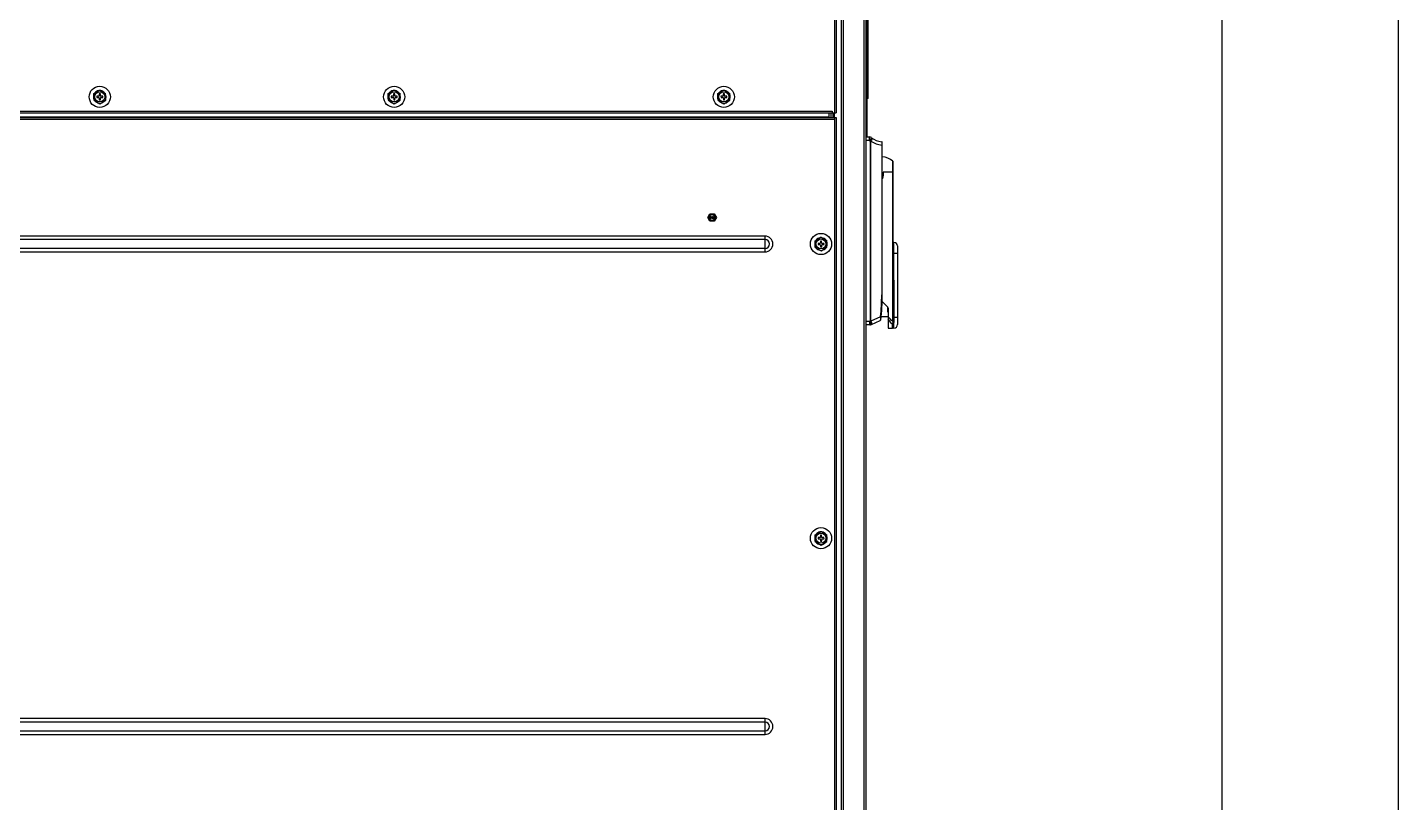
# Model space of a CAD drawing. Extents: x 59521 to 184406, y -1257 to 56672.
# Drawn here: x 80060 to 81224, y 14332 to 14991 of the extents above; entities that cross this region are included whole.
import ezdxf

# ---------------------------------------------------------------- set-up
doc = ezdxf.new("R2010")
doc.units = 0
doc.header["$MEASUREMENT"] = 0
doc.layers.get('0').update_dxf_attribs({"linetype": 'CONTINUOUS'})
for name, color, linetype in [('2401-00198_NFH-M5-12_0', 7, 'CONTINUOUS'), ('2401-01144-S-M6-16HWM_0', 7, 'CONTINUOUS'), ('4208-10637_0', 7, 'CONTINUOUS'), ('4208-10658_0', 7, 'CONTINUOUS'), ('4212-KH011_041_0', 7, 'CONTINUOUS'), ('4215-19371_3_0', 7, 'CONTINUOUS'), ('4215-19372_1_0', 7, 'CONTINUOUS'), ('4215-19375_1_0', 7, 'CONTINUOUS'), ('PRT0001_1_1_1_1_0', 7, 'CONTINUOUS'), ('PRT0007_1_1_1_1_0', 7, 'CONTINUOUS'), ('PRT0023_1_1_1_1_0', 7, 'CONTINUOUS')]:
    doc.layers.add(name, color=color, linetype=linetype)
doc.layers.add('AM_0', color=7, linetype='CONTINUOUS', lineweight=30)

# ---------------------------------------------------------------- blocks, each defined once
blk = doc.blocks.new('A$C2059127E')
at = {"layer": '2401-00198_NFH-M5-12_0', "color": 87, "linetype": 'Continuous'}
for p, q in [((1516.1, 1011.5), (1517.9, 1014.7)), ((1517.9, 1014.7), (1521.6, 1014.7)), ((1521.6, 1014.7), (1523.4, 1011.5)), ((1517.9, 1008.3), (1516.1, 1011.5)), ((1518.6, 1012), (1517.9, 1012)), ((1517.9, 1012), (1517.9, 1011.9)), ((1517.9, 1011.9), (1518.5, 1011.9)), ((1518, 1011.4), (1517.9, 1011.4)), ((1517.9, 1011.4), (1517.9, 1011.3)), ((1517.9, 1011.3), (1517.9, 1011.2)), ((1517.9, 1011.2), (1517.9, 1011.1)), ((1517.9, 1011.1), (1518, 1011.1)), ((1521.6, 1008.3), (1517.9, 1008.3)), ((1518.5, 1011.9), (1518, 1011.4)), ((1518, 1011.3), (1518.1, 1011.4)), ((1518, 1011.2), (1518, 1011.3)), ((1518.1, 1011.2), (1518, 1011.2)), ((1518, 1011.1), (1518.1, 1011)), ((1518.1, 1011.4), (1518.6, 1011.9)), ((1518.1, 1011.1), (1518.1, 1011.2)), ((1518.2, 1011.1), (1518.1, 1011.1)), ((1518.1, 1011), (1518.2, 1011)), ((1518.3, 1011.1), (1518.2, 1011.1)), ((1518.2, 1011), (1518.3, 1011)), ((1518.4, 1011.1), (1518.3, 1011.1)), ((1518.3, 1011), (1518.4, 1011)), ((1518.5, 1011.2), (1518.4, 1011.1)), ((1518.4, 1011), (1518.5, 1011.1)), ((1518.6, 1011.2), (1518.5, 1011.2)), ((1518.5, 1011.2), (1518.5, 1011.2)), ((1518.5, 1011.1), (1518.6, 1011.1)), ((1518.6, 1011.9), (1518.6, 1012)), ((1518.6, 1011.1), (1518.6, 1011.2)), ((1518.9, 1012), (1518.8, 1012)), ((1518.8, 1012), (1518.8, 1011)), ((1518.8, 1011), (1518.9, 1011)), ((1518.9, 1011.2), (1518.9, 1012)), ((1519.1, 1011.3), (1518.9, 1011.2)), ((1518.9, 1011), (1519.1, 1011.1)), ((1519.1, 1011.1), (1519.1, 1011.3)), ((1519.2, 1011.6), (1519.2, 1011.6)), ((1519.2, 1011.6), (1519.3, 1011.5)), ((1519.3, 1011.5), (1519.2, 1011.6)), ((1519.3, 1011.5), (1519.2, 1011.4)), ((1519.2, 1011.3), (1519.3, 1011.4)), ((1519.2, 1011.4), (1519.2, 1011.3)), ((1519.4, 1011.7), (1519.3, 1011.7)), ((1519.3, 1011.7), (1519.3, 1011.5)), ((1519.3, 1011.4), (1519.3, 1011.3)), ((1519.3, 1011.3), (1519.4, 1011.3)), ((1519.4, 1011.5), (1519.4, 1011.7)), ((1519.5, 1011.6), (1519.4, 1011.5)), ((1519.4, 1011.5), (1519.5, 1011.6)), ((1519.5, 1011.4), (1519.4, 1011.5)), ((1519.4, 1011.4), (1519.5, 1011.3)), ((1519.4, 1011.3), (1519.4, 1011.4)), ((1519.5, 1011.6), (1519.5, 1011.6)), ((1519.5, 1011.3), (1519.5, 1011.4)), ((1519.8, 1011.9), (1519.7, 1011.8)), ((1519.7, 1011.8), (1519.7, 1011.7)), ((1519.7, 1011.7), (1519.7, 1011.6)), ((1519.7, 1011.6), (1519.7, 1011.5)), ((1519.7, 1011.5), (1519.8, 1011.4)), ((1520.3, 1011.1), (1519.7, 1011.1)), ((1519.7, 1011.1), (1519.7, 1011)), ((1519.7, 1011), (1520.4, 1011)), ((1519.9, 1012), (1519.8, 1011.9)), ((1519.8, 1011.8), (1519.9, 1011.9)), ((1519.8, 1011.8), (1519.8, 1011.8)), ((1519.8, 1011.7), (1519.8, 1011.8)), ((1519.8, 1011.6), (1519.8, 1011.7)), ((1519.8, 1011.7), (1519.8, 1011.7)), ((1519.8, 1011.5), (1519.8, 1011.6)), ((1519.9, 1011.5), (1519.8, 1011.5)), ((1519.8, 1011.4), (1519.9, 1011.4)), ((1520, 1012), (1519.9, 1012)), ((1519.9, 1011.9), (1520, 1011.9)), ((1520, 1011.5), (1519.9, 1011.5)), ((1519.9, 1011.4), (1520, 1011.4)), ((1520.1, 1012), (1520, 1012)), ((1520, 1011.9), (1520.1, 1011.9)), ((1520.1, 1011.5), (1520, 1011.5)), ((1520, 1011.4), (1520.1, 1011.4)), ((1520.2, 1012), (1520.1, 1012)), ((1520.1, 1011.9), (1520.2, 1011.9)), ((1520.2, 1011.5), (1520.1, 1011.5)), ((1520.1, 1011.4), (1520.2, 1011.4)), ((1520.3, 1011.9), (1520.2, 1012)), ((1520.2, 1011.9), (1520.3, 1011.8)), ((1520.3, 1011.6), (1520.2, 1011.5)), ((1520.2, 1011.4), (1520.3, 1011.4)), ((1520.4, 1011.8), (1520.3, 1011.9)), ((1520.3, 1011.8), (1520.3, 1011.7)), ((1520.3, 1011.7), (1520.4, 1011.7)), ((1520.4, 1011.6), (1520.3, 1011.6)), ((1520.3, 1011.4), (1520.3, 1011.1)), ((1520.4, 1011.7), (1520.4, 1011.8)), ((1520.4, 1011), (1520.4, 1011.6)), ((1520.7, 1012), (1520.6, 1012)), ((1520.6, 1012), (1520.6, 1011)), ((1520.6, 1011), (1520.8, 1011)), ((1521, 1012), (1520.7, 1011.2)), ((1520.7, 1011.2), (1520.7, 1012)), ((1520.8, 1011), (1521.1, 1011.9)), ((1521.2, 1012), (1521, 1012)), ((1521.1, 1011.9), (1521.4, 1011)), ((1521.5, 1011.2), (1521.2, 1012)), ((1521.4, 1011), (1521.6, 1011)), ((1521.6, 1012), (1521.5, 1012)), ((1521.5, 1012), (1521.5, 1011.2)), ((1521.6, 1011), (1521.6, 1012)), ((1523.4, 1011.5), (1521.6, 1008.3))]:
    blk.add_line(p, q, dxfattribs=at)
at = {"layer": '2401-01144-S-M6-16HWM_0', "color": 87, "linetype": 'Continuous'}
for p, q in [((994.7, 1116.8), (999.7, 1119.8)), ((999.7, 1119.8), (1004.7, 1116.9)), ((1244.7, 1116.8), (1249.7, 1119.8)), ((1249.7, 1119.8), (1254.7, 1116.9)), ((1524.7, 1116.8), (1529.7, 1119.8)), ((1529.7, 1119.8), (1534.7, 1116.9)), ((994.8, 1111.1), (994.7, 1116.8)), ((994.8, 1111.1), (999.8, 1108.2)), ((998.7, 1114.5), (997.2, 1114.5)), ((997.2, 1114.5), (997.3, 1113.5)), ((997.3, 1113.5), (998.8, 1113.5)), ((1000.2, 1116.5), (999.2, 1116.5)), ((999.2, 1116.5), (999.2, 1115)), ((999.3, 1113), (999.3, 1111.5)), ((999.3, 1111.5), (1000.3, 1111.5)), ((999.8, 1108.2), (1004.8, 1111.2)), ((1000.2, 1115), (1000.2, 1116.5)), ((1000.3, 1111.5), (1000.3, 1113)), ((1002.2, 1114.5), (1000.7, 1114.5)), ((1000.8, 1113.5), (1002.3, 1113.5)), ((1002.3, 1113.5), (1002.2, 1114.5)), ((1004.8, 1111.2), (1004.7, 1116.9)), ((1244.8, 1111.1), (1244.7, 1116.8)), ((1244.8, 1111.1), (1249.8, 1108.2)), ((1248.7, 1114.5), (1247.2, 1114.5)), ((1247.2, 1114.5), (1247.3, 1113.5)), ((1247.3, 1113.5), (1248.8, 1113.5)), ((1250.2, 1116.5), (1249.2, 1116.5)), ((1249.2, 1116.5), (1249.2, 1115)), ((1249.3, 1113), (1249.3, 1111.5)), ((1249.3, 1111.5), (1250.3, 1111.5)), ((1249.8, 1108.2), (1254.8, 1111.2)), ((1250.2, 1115), (1250.2, 1116.5)), ((1250.3, 1111.5), (1250.3, 1113)), ((1252.2, 1114.5), (1250.7, 1114.5)), ((1250.8, 1113.5), (1252.3, 1113.5)), ((1252.3, 1113.5), (1252.2, 1114.5)), ((1254.8, 1111.2), (1254.7, 1116.9)), ((1524.8, 1111.1), (1524.7, 1116.8)), ((1524.8, 1111.1), (1529.8, 1108.2)), ((1528.7, 1114.5), (1527.2, 1114.5)), ((1527.2, 1114.5), (1527.3, 1113.5)), ((1527.3, 1113.5), (1528.8, 1113.5)), ((1530.2, 1116.5), (1529.2, 1116.5)), ((1529.2, 1116.5), (1529.2, 1115)), ((1529.3, 1113), (1529.3, 1111.5)), ((1529.3, 1111.5), (1530.3, 1111.5)), ((1529.8, 1108.2), (1534.8, 1111.2)), ((1530.2, 1115), (1530.2, 1116.5)), ((1530.3, 1111.5), (1530.3, 1113)), ((1532.2, 1114.5), (1530.7, 1114.5)), ((1530.8, 1113.5), (1532.3, 1113.5)), ((1532.3, 1113.5), (1532.2, 1114.5)), ((1534.8, 1111.2), (1534.7, 1116.9)), ((1607.2, 991.8), (1612.2, 994.8)), ((1607.3, 986.1), (1607.2, 991.8)), ((1612.7, 991.5), (1611.7, 991.5)), ((1611.7, 991.5), (1611.7, 990)), ((1612.2, 994.8), (1617.2, 991.9)), ((1612.7, 990), (1612.7, 991.5)), ((1617.3, 986.2), (1617.2, 991.9)), ((1607.3, 986.1), (1612.3, 983.2)), ((1611.2, 989.5), (1609.7, 989.5)), ((1609.7, 989.5), (1609.8, 988.5)), ((1609.8, 988.5), (1611.3, 988.5)), ((1611.8, 988), (1611.8, 986.5)), ((1611.8, 986.5), (1612.8, 986.5)), ((1612.3, 983.2), (1617.3, 986.2)), ((1612.8, 986.5), (1612.8, 988)), ((1614.7, 989.5), (1613.2, 989.5)), ((1613.3, 988.5), (1614.8, 988.5)), ((1614.8, 988.5), (1614.7, 989.5)), ((1607.2, 741.8), (1612.2, 744.8)), ((1607.2, 741.8), (1612.2, 744.8)), ((1607.3, 736.1), (1607.2, 741.8)), ((1607.3, 736.1), (1607.2, 741.8)), ((1607.3, 736.1), (1612.3, 733.2)), ((1607.3, 736.1), (1612.3, 733.2)), ((1611.2, 739.5), (1609.7, 739.5)), ((1609.7, 739.5), (1609.8, 738.5)), ((1611.2, 739.5), (1609.7, 739.5)), ((1609.7, 739.5), (1609.8, 738.5)), ((1609.8, 738.5), (1611.3, 738.5)), ((1609.8, 738.5), (1611.3, 738.5)), ((1612.7, 741.5), (1611.7, 741.5)), ((1611.7, 741.5), (1611.7, 740)), ((1612.7, 741.5), (1611.7, 741.5)), ((1611.7, 741.5), (1611.7, 740)), ((1611.8, 738), (1611.8, 736.5)), ((1611.8, 738), (1611.8, 736.5)), ((1611.8, 736.5), (1612.8, 736.5)), ((1611.8, 736.5), (1612.8, 736.5)), ((1612.2, 744.8), (1617.2, 741.9)), ((1612.2, 744.8), (1617.2, 741.9)), ((1612.3, 733.2), (1617.3, 736.2)), ((1612.3, 733.2), (1617.3, 736.2)), ((1612.7, 740), (1612.7, 741.5)), ((1612.7, 740), (1612.7, 741.5)), ((1612.8, 736.5), (1612.8, 738)), ((1612.8, 736.5), (1612.8, 738)), ((1614.7, 739.5), (1613.2, 739.5)), ((1614.7, 739.5), (1613.2, 739.5)), ((1613.3, 738.5), (1614.8, 738.5)), ((1613.3, 738.5), (1614.8, 738.5)), ((1614.8, 738.5), (1614.7, 739.5)), ((1614.8, 738.5), (1614.7, 739.5)), ((1617.3, 736.2), (1617.2, 741.9)), ((1617.3, 736.2), (1617.2, 741.9))]:
    blk.add_line(p, q, dxfattribs=at)
for centre, radius in [((999.7, 1114), 9), ((999.7, 1114), 4.25), ((1249.7, 1114), 9), ((1249.7, 1114), 4.25), ((1529.7, 1114), 9), ((1529.7, 1114), 4.25), ((1612.2, 989), 9), ((1612.2, 989), 4.25), ((1612.2, 739), 9), ((1612.2, 739), 9), ((1612.2, 739), 4.25), ((1612.2, 739), 4.25)]:
    blk.add_circle(centre, radius, dxfattribs=at)
for centre, radius, start, end in [((999.7, 1114), 5.35, 99.6691, 141.3485), ((999.7, 1114), 5.47, 84.5164, 96.5013), ((999.7, 1114), 5.35, 39.6691, 81.3485), ((1249.7, 1114), 5.35, 99.6691, 141.3485), ((1249.7, 1114), 5.47, 84.5164, 96.5013), ((1249.7, 1114), 5.35, 39.6691, 81.3485), ((1529.7, 1114), 5.35, 99.6691, 141.3485), ((1529.7, 1114), 5.47, 84.5164, 96.5013), ((1529.7, 1114), 5.35, 39.6691, 81.3485), ((999.7, 1114), 5.35, 159.6691, 201.3485), ((999.7, 1114), 5.47, 144.5164, 156.5013), ((999.7, 1114), 5.47, 204.5164, 216.5013), ((999.7, 1114), 5.35, 219.6691, 261.3485), ((998.7, 1115), 0.5, 270.5088, 0.5088), ((998.8, 1113), 0.5, 0.5088, 90.5088), ((999.7, 1114), 5.47, 264.5164, 276.5013), ((1000.7, 1115), 0.5, 180.5088, 270.5088), ((1000.8, 1113), 0.5, 90.5088, 180.5088), ((999.7, 1114), 5.35, 279.6691, 321.3485), ((999.7, 1114), 5.47, 24.5164, 36.5013), ((999.7, 1114), 5.47, 324.5164, 336.5013), ((999.7, 1114), 5.35, 339.6691, 21.3485), ((1249.7, 1114), 5.35, 159.6691, 201.3485), ((1249.7, 1114), 5.47, 144.5164, 156.5013), ((1249.7, 1114), 5.47, 204.5164, 216.5013), ((1249.7, 1114), 5.35, 219.6691, 261.3485), ((1248.7, 1115), 0.5, 270.5088, 0.5088), ((1248.8, 1113), 0.5, 0.5088, 90.5088), ((1249.7, 1114), 5.47, 264.5164, 276.5013), ((1250.7, 1115), 0.5, 180.5088, 270.5088), ((1250.8, 1113), 0.5, 90.5088, 180.5088), ((1249.7, 1114), 5.35, 279.6691, 321.3485), ((1249.7, 1114), 5.47, 24.5164, 36.5013), ((1249.7, 1114), 5.47, 324.5164, 336.5013), ((1249.7, 1114), 5.35, 339.6691, 21.3485), ((1529.7, 1114), 5.35, 159.6691, 201.3485), ((1529.7, 1114), 5.47, 144.5164, 156.5013), ((1529.7, 1114), 5.47, 204.5164, 216.5013), ((1529.7, 1114), 5.35, 219.6691, 261.3485), ((1528.7, 1115), 0.5, 270.5088, 0.5088), ((1528.8, 1113), 0.5, 0.5088, 90.5088), ((1529.7, 1114), 5.47, 264.5164, 276.5013), ((1530.7, 1115), 0.5, 180.5088, 270.5088), ((1530.8, 1113), 0.5, 90.5088, 180.5088), ((1529.7, 1114), 5.35, 279.6691, 321.3485), ((1529.7, 1114), 5.47, 24.5164, 36.5013), ((1529.7, 1114), 5.47, 324.5164, 336.5013), ((1529.7, 1114), 5.35, 339.6691, 21.3485), ((1612.2, 989), 5.35, 159.6691, 201.3485), ((1612.2, 989), 5.47, 144.5164, 156.5013), ((1612.2, 989), 5.35, 99.6691, 141.3485), ((1611.2, 990), 0.5, 270.5088, 0.5088), ((1612.2, 989), 5.47, 84.5164, 96.5013), ((1613.2, 990), 0.5, 180.5088, 270.5088), ((1612.2, 989), 5.35, 39.6691, 81.3485), ((1612.2, 989), 5.47, 24.5164, 36.5013), ((1612.2, 989), 5.35, 339.6691, 21.3485), ((1612.2, 989), 5.47, 204.5164, 216.5013), ((1612.2, 989), 5.35, 219.6691, 261.3485), ((1611.3, 988), 0.5, 0.5088, 90.5088), ((1612.2, 989), 5.47, 264.5164, 276.5013), ((1613.3, 988), 0.5, 90.5088, 180.5088), ((1612.2, 989), 5.35, 279.6691, 321.3485), ((1612.2, 989), 5.47, 324.5164, 336.5013), ((1612.2, 739), 5.35, 159.6691, 201.3485), ((1612.2, 739), 5.35, 159.6691, 201.3485), ((1612.2, 739), 5.47, 144.5164, 156.5013), ((1612.2, 739), 5.47, 144.5164, 156.5013), ((1612.2, 739), 5.47, 204.5164, 216.5013), ((1612.2, 739), 5.47, 204.5164, 216.5013), ((1612.2, 739), 5.35, 99.6691, 141.3485), ((1612.2, 739), 5.35, 99.6691, 141.3485), ((1612.2, 739), 5.35, 219.6691, 261.3485), ((1612.2, 739), 5.35, 219.6691, 261.3485), ((1611.2, 740), 0.5, 270.5088, 0.5088), ((1611.2, 740), 0.5, 270.5088, 0.5088), ((1611.3, 738), 0.5, 0.5088, 90.5088), ((1611.3, 738), 0.5, 0.5088, 90.5088), ((1612.2, 739), 5.47, 84.5164, 96.5013), ((1612.2, 739), 5.47, 84.5164, 96.5013), ((1613.2, 740), 0.5, 180.5088, 270.5088), ((1613.2, 740), 0.5, 180.5088, 270.5088), ((1613.3, 738), 0.5, 90.5088, 180.5088), ((1613.3, 738), 0.5, 90.5088, 180.5088), ((1612.2, 739), 5.35, 39.6691, 81.3485), ((1612.2, 739), 5.35, 39.6691, 81.3485), ((1612.2, 739), 5.35, 279.6691, 321.3485), ((1612.2, 739), 5.35, 279.6691, 321.3485), ((1612.2, 739), 5.47, 24.5164, 36.5013), ((1612.2, 739), 5.47, 24.5164, 36.5013), ((1612.2, 739), 5.47, 324.5164, 336.5013), ((1612.2, 739), 5.47, 324.5164, 336.5013), ((1612.2, 739), 5.35, 339.6691, 21.3485), ((1612.2, 739), 5.35, 339.6691, 21.3485), ((1612.2, 739), 5.47, 264.5164, 276.5013), ((1612.2, 739), 5.47, 264.5164, 276.5013)]:
    blk.add_arc(centre, radius, start, end, dxfattribs=at)
at = {"layer": '4208-10637_0', "color": 87, "linetype": 'Continuous'}
for q in [(1652.4, 1210), (1651.2, 1112.5)]:
    blk.add_line((1652.4, 1112.5), q, dxfattribs=at)
at = {"layer": '4208-10658_0', "color": 87, "linetype": 'Continuous'}
for p, q in [((1651.2, 1374.7), (1651.2, 1079.9)), ((1651.2, 1105.3), (1650.7, 1105.3))]:
    blk.add_line(p, q, dxfattribs=at)
at = {"layer": '4212-KH011_041_0', "color": 87, "linetype": 'Continuous'}
for p, q in [((1620.7, 1100.5), (1620.7, 1096.5)), ((1622.2, 1100.5), (1622.2, 1096.5)), ((1623.7, 1096.5), (1623.7, 1100.5))]:
    blk.add_line(p, q, dxfattribs=at)
at = {"layer": '4215-19371_3_0', "color": 87, "linetype": 'Continuous'}
for p, q in [((374.2, 1096.5), (1625.2, 1096.5)), ((375.6, 1095.1), (1623.8, 1095.1)), ((1618.8, 1096.7), (380.6, 1096.7)), ((1618.8, 1100.5), (1618.8, 1096.5)), ((1623.8, 1096.5), (1623.8, 101)), ((1623.8, 1096.5), (1623.8, 1095.1)), ((1623.8, 1095.1), (1623.8, 102.4)), ((1625.2, 1096.5), (1625.2, 101)), ((1625.2, 1096.5), (1625.2, 101)), ((1564.7, 995.7), (434.7, 995.7)), ((1564.7, 992.7), (434.7, 992.7)), ((1564.7, 982.3), (1564.7, 995.7)), ((434.7, 985.3), (1564.7, 985.3)), ((434.7, 982.3), (1564.7, 982.3)), ((1564.7, 585.7), (434.7, 585.7)), ((1564.7, 582.7), (434.7, 582.7)), ((1564.7, 572.3), (1564.7, 585.7)), ((434.7, 575.3), (1564.7, 575.3)), ((434.7, 572.3), (1564.7, 572.3))]:
    blk.add_line(p, q, dxfattribs=at)
blk.add_circle((1519.7, 1011.5), 2.5, dxfattribs=at)
for centre, radius in [((1564.7, 989), 6.71), ((1564.7, 989), 3.73), ((1564.7, 579), 6.71), ((1564.7, 579), 3.73)]:
    blk.add_arc(centre, radius, 270, 90, dxfattribs=at)
at = {"layer": '4215-19372_1_0', "color": 87, "linetype": 'Continuous'}
for p, q in [((1623.8, 2112.6), (1623.8, 1100.5)), ((1625.2, 2114), (1625.2, 1100.5)), ((374.2, 1100.5), (1625.2, 1100.5)), ((377.6, 1101.7), (1621.8, 1101.7)), ((1621.8, 1101.7), (1621.8, 1100.5))]:
    blk.add_line(p, q, dxfattribs=at)
at = {"layer": '4215-19375_1_0', "color": 87, "linetype": 'Continuous'}
for p, q in [((1649, 101), (1649, 2114)), ((1650.7, 101), (1650.7, 2114)), ((1629.7, 101), (1629.7, 2082)), ((1631.4, 103.2), (1631.4, 2082))]:
    blk.add_line(p, q, dxfattribs=at)
at = {"layer": 'PRT0001_1_1_1_1_0', "color": 87, "linetype": 'Continuous'}
for p, q in [((1650.8, 1079.9), (1653.3, 1079.9)), ((1653.3, 1076.9), (1650.8, 1076.9)), ((1653.3, 1076.9), (1653.3, 1079.9)), ((1655, 1079.3), (1653.3, 1076.9)), ((1653.9, 1076.4), (1655.5, 1078.9)), ((1653.9, 1076.4), (1654.6, 1076.4)), ((1653.9, 1076.4), (1653.9, 923.3)), ((1654.6, 923.3), (1654.6, 1076.4)), ((1664.3, 1073), (1663.9, 1073)), ((1663.9, 1073), (1663.9, 945.8)), ((1664.3, 945.8), (1664.3, 1075.4)), ((1663.9, 945.8), (1664.3, 945.8)), ((1653.6, 923.2), (1650.8, 923.2)), ((1653.6, 920.2), (1650.8, 920.2)), ((1653.9, 923.3), (1653.6, 923.2)), ((1653.6, 923.2), (1654.9, 920.4)), ((1653.6, 920.2), (1653.6, 923.2)), ((1653.9, 923.3), (1654.6, 923.3)), ((1655.2, 920.6), (1653.9, 923.3)), ((1662.8, 927.1), (1654.6, 923.3)), ((1655.2, 920.6), (1654.9, 920.4)), ((1655.2, 920.6), (1662.6, 924))]:
    blk.add_line(p, q, dxfattribs=at)
for centre, radius, start, end in [((1653.3, 1076.9), 3, 55.1882, 90), ((1666.4, 1095.7), 23, 235.1882, 237.0863), ((1666.4, 1095.7), 20, 235.1882, 262.5623), ((1663.8, 1075.4), 0.5, 0, 82.5629), ((1498.2, 945.8), 165.6, 353.5452, 359.9974), ((1498.3, 945.8), 166, 352.6202, 360), ((1653.6, 923.2), 3, 270, 295), ((1662.4, 924.5), 0.5, 295, 352.6203), ((1498.2, 945.8), 166, 352.9551, 353.5198)]:
    blk.add_arc(centre, radius, start, end, dxfattribs=at)
for points, knots in [([(1655.5, 1078.9), (1655.6, 1078.9), (1655.6, 1078.5), (1655.3, 1077.7), (1654.9, 1077), (1654.6, 1076.4)], [0, 0, 0, 0, 0.102022, 0.314368, 1, 1, 1, 1]), ([(1663.8, 1075.9), (1663.9, 1075.9), (1663.8, 1075.5), (1663.9, 1075), (1663.9, 1074), (1663.9, 1073.3), (1663.9, 1073)], [0, 0, 0, 0, 0.076975, 0.291791, 0.615948, 1, 1, 1, 1]), ([(1654.6, 923.3), (1654.9, 922.7), (1655.2, 921.9), (1655.3, 921), (1655.3, 920.6), (1655.2, 920.6)], [0, 0, 0, 0, 0.68114, 0.894618, 1, 1, 1, 1]), ([(1662.8, 927.1), (1662.8, 926.8), (1662.8, 926.1), (1662.7, 925.1), (1662.6, 924.5), (1662.7, 924.1), (1662.6, 924)], [0, 0, 0, 0, 0.364361, 0.687082, 0.914746, 1, 1, 1, 1]), ([(1663.2, 927.1), (1663.2, 927.1), (1663, 927.1), (1662.9, 927.1), (1662.8, 927.1)], [0, 0, 0, 0, 0.281431, 1, 1, 1, 1])]:
    blk.add_open_spline(points, degree=3, knots=knots, dxfattribs=at)
blk.add_open_spline([(1654.6, 1076.4), (1657.4, 1074.6), (1660.6, 1073.4), (1663.9, 1073)], degree=3, dxfattribs=at)
at = {"layer": 'PRT0007_1_1_1_1_0', "color": 87, "linetype": 'Continuous'}
for p, q in [((1664.6, 1048.7), (1664.3, 1047.6)), ((1665, 1049.9), (1664.6, 1048.7)), ((1673.2, 1049.9), (1665, 1049.9)), ((1665, 1049.9), (1665, 1049.7)), ((1673.2, 1059.4), (1673.2, 923.2)), ((1673.2, 923.2), (1673.2, 1059.2)), ((1664.4, 1044.6), (1664.3, 1044.7)), ((1664.3, 1044.2), (1664.4, 1044.6)), ((1664.3, 940), (1664.1, 939.8)), ((1664.5, 939.8), (1664.3, 940)), ((1669.1, 935.2), (1664.5, 939.8)), ((1669.1, 931.2), (1669.1, 935.2)), ((1669.3, 934.5), (1669.3, 922.2)), ((1669.2, 927), (1663.2, 927)), ((1669.3, 922.2), (1669.2, 917.5)), ((1672.9, 917.5), (1673, 920.4)), ((1673.2, 923.2), (1673.2, 923.2)), ((1673.2, 923.2), (1673.2, 917.9)), ((1669.2, 917.5), (1672.9, 917.5))]:
    blk.add_line(p, q, dxfattribs=at)
for centre, radius, start, end in [((1664.2, 1049.9), 13, 46.7613, 89.9864), ((1672.9, 1059.2), 0.3, 0, 46.7613), ((1672.9, 917.8), 0.3, 270, 337.5)]:
    blk.add_arc(centre, radius, start, end, dxfattribs=at)
for points in [[(1665, 1049.7), (1664.8, 1048.5), (1664.5, 1047.3), (1664.3, 1046)], [(1665, 1049.9), (1665, 1048.2), (1664.9, 1046.3), (1664.4, 1044.6)], [(1669.3, 934.5), (1669.3, 934.7), (1669.2, 935), (1669.1, 935.2)], [(1669.1, 931), (1669.1, 930.9), (1669.2, 930.8), (1669.3, 930.8)], [(1673, 920.4), (1673.1, 920.4), (1673.3, 920.5), (1673.2, 920.6)]]:
    blk.add_open_spline(points, degree=3, dxfattribs=at)
for points, knots in [([(1669.1, 931.2), (1669.1, 931.2), (1669.1, 931.1), (1669.1, 931.1), (1669.1, 931)], [0, 0, 0, 0, 0.499167, 1, 1, 1, 1]), ([(1669.1, 931.2), (1669.1, 931.2), (1669.2, 931.2), (1669.3, 931.1), (1669.3, 931.1)], [0, 0, 0, 0, 0.568508, 1, 1, 1, 1]), ([(1673.2, 923.2), (1672.8, 923.5), (1671.5, 924.8), (1670.1, 926.1), (1669.3, 927.3)], [0, 0, 0, 0, 0.234171, 1, 1, 1, 1]), ([(1673, 920.4), (1672.7, 920.7), (1671.4, 922.4), (1670.1, 924.1), (1669.3, 925.5)], [0, 0, 0, 0, 0.224219, 1, 1, 1, 1]), ([(1673.2, 923.2), (1673.1, 922.9), (1673.1, 922), (1673, 921), (1673, 920.4)], [0, 0, 0, 0, 0.288106, 1, 1, 1, 1])]:
    blk.add_open_spline(points, degree=3, knots=knots, dxfattribs=at)
at = {"layer": 'PRT0023_1_1_1_1_0', "color": 87, "linetype": 'Continuous'}
for p, q in [((1673.2, 990.3), (1674.2, 990.3)), ((1674.3, 926.9), (1674.2, 990.3)), ((1673.2, 982.7), (1673.2, 925.4)), ((1677.3, 980.8), (1673.2, 980.8)), ((1677.2, 987.3), (1677.3, 926.9)), ((1673.2, 926.9), (1677.3, 926.9)), ((1674.2, 917.5), (1674.3, 926.9)), ((1677.3, 926.9), (1677.2, 920.5)), ((1673.2, 918.5), (1673.2, 917.5)), ((1674.2, 917.5), (1673.2, 917.5))]:
    blk.add_line(p, q, dxfattribs=at)
for centre, start, end in [((1674.2, 987.3), 0, 90), ((1674.2, 920.5), 270, 0)]:
    blk.add_arc(centre, 3, start, end, dxfattribs=at)

msp = doc.modelspace()

# ---------------------------------------------------------------- linework, layer by layer
at = {"layer": 'AM_0'}
for points in [[(81072.111, 13472.528), (81224.111, 13472.528), (81224.111, 16132.528), (81072.111, 16132.528)], [(81074.111, 16132.528), (81074.111, 13472.528)]]:
    msp.add_lwpolyline(points, dxfattribs=at)

# ---------------------------------------------------------------- block references
at = {"color": 3}
msp.add_blockref('A$C2059127E', (79121.361, 13817.528), dxfattribs=at)

doc.saveas('drawing.dxf')
